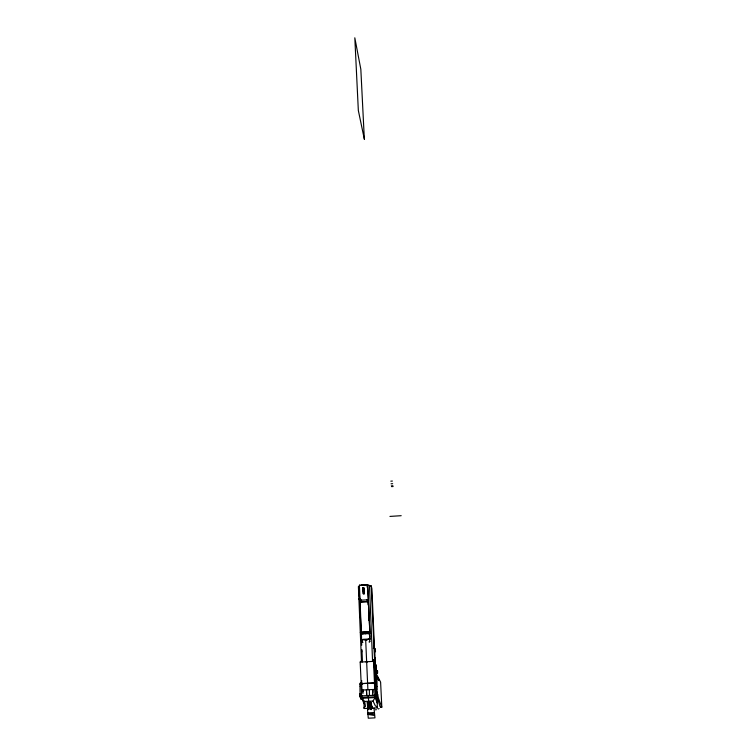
<?xml version="1.0" encoding="UTF-8"?>
<svg xmlns="http://www.w3.org/2000/svg" width="756" height="756" viewBox="0 0 756 756"><rect width="100%" height="100%" fill="white"/><g stroke="black" fill="none" stroke-linecap="round" stroke-linejoin="round"><path stroke-width="1.13" d="M370.856 702.277L371.083 709.704L371.81 706.123L372.321 708.126L370.856 702.277L367.321 702.456L367.775 709.875M372.727 692.902L372.869 689.5L372.831 695.284M362.984 693.384L363.163 689.992L363.22 691.362M375.921 686.58L377.093 686.524L376.875 674.824L380.608 682.148L381.818 707.162L380.684 707.219L379.966 706.369L376.11 693.488M375.704 674.881L375.694 679.653M376.422 695.69L376.441 693.488L376.422 695.69L375.524 695.737L375.543 693.535L377.282 693.432M362.058 639.68L361.992 641.712L362.814 642.515L361.614 639.453L359.421 585.182L367.624 584.7L369.93 633.537L361.444 634M375.524 695.737L375.543 693.535M360.792 696.862L360.017 696.456L360.13 694.339L360.848 694.31M360.083 696.89L360.13 694.339M361.755 693.006L361.699 682.394M361.453 684.539L361.661 683.037M361.17 698.837C359.78 696.843 359.875 687.573 360.168 683.112L361.85 683.065M374.655 666.641L374.768 665.167L376.214 665.091L375.798 671.139L375.496 670.534M369.372 689.68L369.4 695.463M366.49 689.822L366.736 695.633L366.424 689.831M361.718 645.208L359.062 586.042L359.487 586.552L358.391 586.618L361.444 660.243L361.066 661.916L360.177 662.029L361.179 683.66A24.116 0.633 -2.7 0 1 367.596 683.311A26.413 0.69 -2.7 0 1 374.522 682.98L373.445 661.33L374.239 661.226L374.56 659.563L371.215 585.862L367.066 584.917L367.18 587.27M369.75 637.232L369.4 633.632M368.352 633.585L369.882 633.5L370.138 638.99L369.174 642.175L370.232 641.268M380.684 707.219L380.948 706.482M361.708 698.213L364.647 701.445L373.01 701.039L375.118 697.552L374.437 682.961L361.084 683.641L361.708 698.213L363.986 703.562M360.253 697.505L360.036 693.658L360.253 694.622M370.138 638.99L368.588 639.028L366.443 640.332L361.614 639.453M378.255 709.024L379.106 708.485M372.538 660.668L374.56 659.563L372.736 660.045M361.396 633.963C388.083 629.266 341.362 633.783 369.854 631.818M367.066 584.917L367.671 584.747M368.446 601.559L360.102 601.993L368.446 601.559L367.019 601.767M375.411 709.827L376.394 709.704M363.589 585.125L365.45 584.946M368.588 639.028L363.041 639.33M390.833 481.166L392.402 481.062M391.041 483.793L392.657 483.679M391.306 485.853L392.912 485.749M391.542 486.628L393.101 486.524M389.935 516.414L401.19 515.696M367.624 584.7L368.37 599.801L360.026 600.226L361.462 600.273M361.897 585.21L361.311 585.248L365.318 585.021M365.318 585.012L362.426 585.191M363.041 588.073L364.042 588.017L364.297 593.8L363.296 593.857L362.776 587.828L363.296 593.857M359.988 598.601L358.892 598.667L359.554 599.243M360.007 599.187L358.92 599.253L359.582 599.829M373.332 648.279L374.626 648.298L375.401 665.299L374.229 665.356M373.483 648.365L374.626 648.298M374.352 665.696L375.524 665.63L375.061 657.777M374.267 666.197L375.439 666.13M374.362 668.162L375.656 668.446L374.116 661.717L375.524 665.63M374.466 670.525L375.637 670.468M374.589 673.18L375.76 673.114M374.844 676.072L376.015 676.015L375.808 671.64L374.352 666.934L375.77 670.827L375.694 669.258L374.248 664.552L375.534 668.106M374.872 676.8L376.053 676.733L376.148 678.718L374.967 678.775M374.834 678.576L376.148 678.718M374.872 679.427L376.044 679.36L376.261 681.194L374.825 677.348L376.299 682.025L376.422 684.605L374.985 680.778L376.46 685.446L376.545 687.298L375.108 683.641L376.592 688.149L376.677 689.727L375.222 686.061L376.828 692.609L375.345 688.763L375.382 689.661L376.894 693.989L376.734 693.11M375.004 679.644L376.186 679.587M361.415 683.159L361.982 683.131M360.026 683.49L361.519 683.415M361.377 683.793L361.954 683.764M359.95 684.615L362.02 684.511M375.089 684.256L376.271 684.189M360.017 686.193L361.519 686.117L361.746 691.39M375.212 687.091L376.384 686.741M361.377 690.077L374.749 689.415M376.507 689.425L375.326 689.481L376.526 689.463M375.666 691.154L376.838 691.088L378.51 698.412L381.818 707.162M375.789 692.572L376.97 692.515M375.6 693.97L376.488 693.932M375.496 694.651L376.384 694.603M360.432 695.69L361.926 695.615M376.573 694.811L377.83 694.849M361.614 695.889L375.014 695.218M375.467 695.359L376.365 695.312M360.017 696.456L360.725 696.418M360.517 697.259L362.02 697.183M361.68 697.448L375.089 696.786M360.688 698.393L375.118 697.552L377.187 702.919M362.039 697.873L362.776 698.809M360.858 699.291L362.53 699.224L362.19 698.317M367.34 702.787L370.875 702.617M367.435 703.638L370.96 703.467M367.444 704.535L370.979 704.365M367.463 705.433L370.998 705.263M367.482 706.331L371.016 706.161M367.492 707.229L371.035 707.058M367.51 708.126L371.054 707.956M364.647 701.445L365.488 706.444L364.042 707.37L364.194 708.523L367.454 708.363L368.266 718.2L374.957 717.869L373.993 708.041M370.648 708.211L377.424 707.881L377.093 700.907L375.694 696.588L377.055 700.056L376.989 698.61L375.467 692.94L375.581 696.276L375.704 694.566L376.951 697.76L376.857 695.747L375.467 691.4L376.819 694.896L376.753 693.545M374.305 712.549L367.756 712.87L374.4 714.07L367.851 714.382L374.522 715.488M360.026 600.226L361.387 600.198M367.529 709.033L371.083 709.015M360.111 585.314L359.469 585.229M360.149 602.041L361.538 602.078M362.559 699.527L362.209 698.837M377.093 686.524L376.838 691.088M361.538 649.584L361.755 651.937M378.085 679.653L378.699 680.145M364.042 588.017L364.297 593.8M378.756 679.682L378.52 679.19L378.832 680.173L378 678.312A4.394 4.177 -89.6 0 0 377.301 677.584M376.053 676.733L374.598 672.216L376.015 676.015M361.444 660.243L362.474 661.916M373.01 701.039L375.401 705.962L377.272 706.728L377.424 707.881M376.044 679.36L374.721 675.061L376.006 678.519M370.1 586.042L369.467 585.437L372.566 661.387M367.321 702.456L367.879 704.101M371.253 585.976L371.914 588.811L374.485 648.223M374.485 649.168L373.851 645.426M368.73 701.247L368.153 695.558M363.504 591.192L363.267 587.799M374.815 664.666L374.948 666.905M369.315 631.922L369.504 635.21M374.579 660.196L374.692 662.426M367.803 600.198L368.021 604.894M368.531 615.469L368.758 620.166M367.898 689.755L365.696 640.379M365.989 662.067L367.293 662.001M376.346 669.429L376.214 665.091M368.399 601.521L369.807 631.78M375.59 694.273L375.637 695.18M361.926 649.782L362.436 661.198M365.488 632.025L365.564 633.774M363.891 701.464L364.194 708.523M359.336 593.857L359.469 597.098M360.121 612.662L360.215 614.997M360.895 631.336L360.99 633.67M361.68 680.532L361.718 681.43M360.177 662.029A33.651 2.92 -3.5 0 0 366.594 661.746A36.874 3.194 -3.5 0 0 373.455 661.33M377.575 677.801A4.319 4.13 82.9 0 1 378.284 678.661M376.176 670.78C376.45 677.47 376.62 669.069 376.176 670.78M377.329 670.723C377.603 677.404 377.773 668.89 377.329 670.723M376.271 693.394C376.564 701.209 376.819 691.589 376.271 693.394M375.269 649.054L375.486 651.7L375.269 649.054M368.323 599.754L366.868 599.877L368.323 599.754M375.93 674.267L374.475 669.608L375.93 674.267M364.345 139.208L358.335 110.48L354.81 37.8L360.829 69.231L364.345 139.208"/></g></svg>
